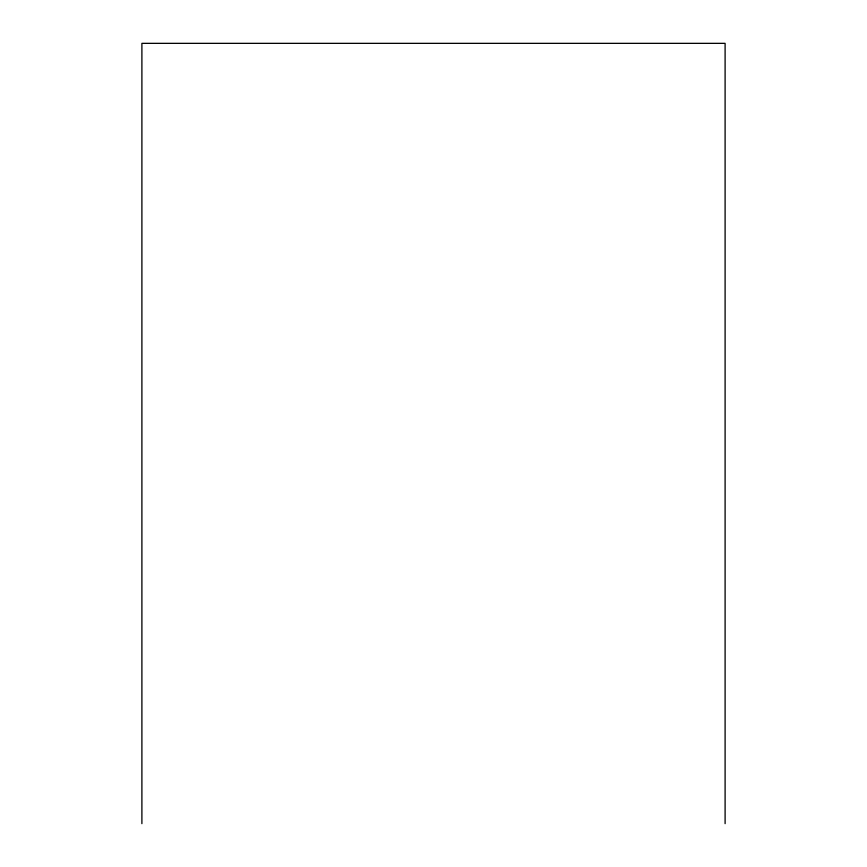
<?xml version="1.0" encoding="UTF-8"?>
<svg xmlns="http://www.w3.org/2000/svg" width="867" height="867" viewBox="0 0 867 867"><rect width="100%" height="100%" fill="white"/><g stroke="black" fill="none" stroke-linecap="round" stroke-linejoin="round"><path stroke-width="1.3" d="M725.105 823.65L725.105 43.35L141.895 43.35L141.895 823.65"/></g></svg>
